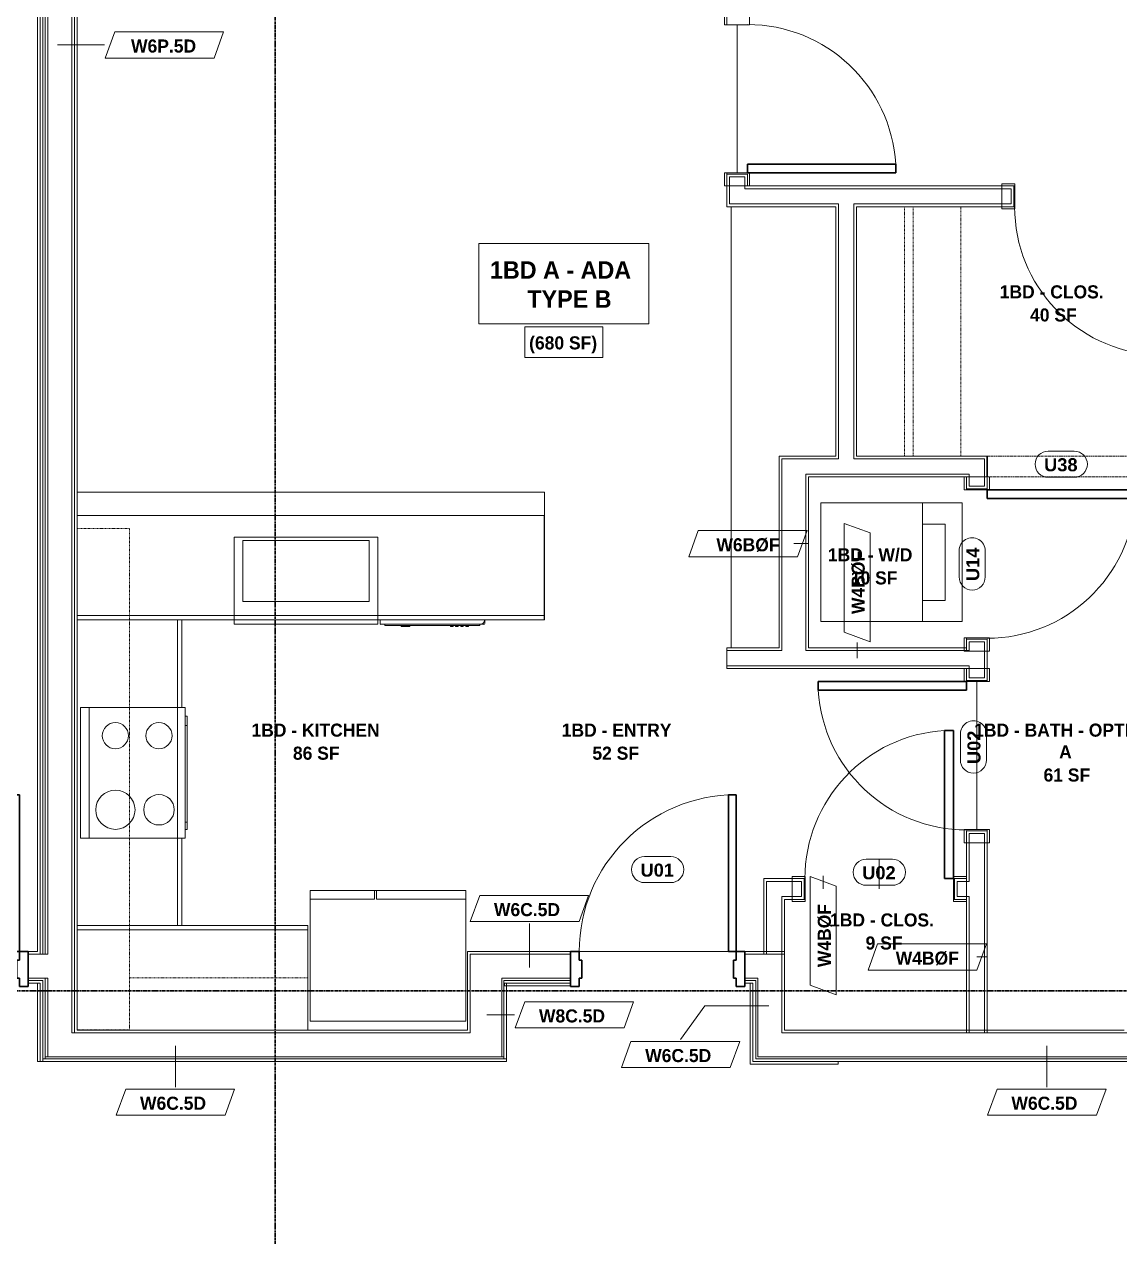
# Model space of a CAD drawing. Header units: inches. Extents: x -4058 to -1781, y 9814 to 12264.
# Drawn here: x -3211.9 to -2960.5, y 10410.7 to 10689 of the extents above; entities that cross this region are included whole.
import ezdxf

# ---------------------------------------------------------------- set-up
doc = ezdxf.new("R2010")
doc.units = ezdxf.units.IN
doc.header["$MEASUREMENT"] = 0
for name, pattern in [('Dash', [0.25, 0.125, -0.125]), ('Grid Line 1_2_', [0.875, 0.5, -0.125, 0.125, -0.125]), ('Overhead', [0.15625, 0.09375, -0.0625])]:
    doc.linetypes.add(name, pattern=pattern)
for name, color, linetype, lineweight in [('0-1', 7, 'Continuous', 5), ('0-2', 7, 'Continuous', 9), ('A-AREA-IDEN', 2, 'Continuous', 9), ('A-DETL-GENF', 92, 'Overhead', 9), ('A-DETL-MEDM', 33, 'Continuous', 30), ('A-DOOR-1', 7, 'Continuous', 9), ('A-DOOR-2', 10, 'Continuous', 30), ('A-DOOR-3', 31, 'Continuous', 9), ('A-DOOR-4', 31, 'Continuous', 30), ('A-DOOR-FRAM-2', 10, 'Continuous', 30), ('A-DOOR-IDEN', 31, 'Continuous', 9), ('A-FLOR-2', 192, 'Continuous', 9), ('A-WALL', 113, 'Continuous', 18), ('A-WALL-2', 250, 'Continuous', 18), ('A-WALL-3', 113, 'Continuous', 9), ('A-WALL-IDEN', 211, 'Continuous', 9), ('I-WALL-1', 7, 'Continuous', 9), ('P-SANR-FIXT', 6, 'Continuous', 9), ('Q-CASE', 31, 'Continuous', 9), ('Q-CASE-HDLN', 31, 'Dash', 9), ('Q-SPCQ', 91, 'Continuous', 9), ('S-GRID-1', 1, 'Grid Line 1_2_', 30)]:
    doc.layers.add(name, color=color, linetype=linetype, lineweight=lineweight)
doc.styles.add('Arial_B', font='arialbd.ttf', dxfattribs={"height": 3})
doc.styles.add('Century Gothic_B', font='GOTHICB.TTF', dxfattribs={"height": 4})
doc.styles.add('Century Gothic_B_1', font='GOTHICB.TTF', dxfattribs={"height": 3})

# ---------------------------------------------------------------- blocks, each defined once
blk = doc.blocks.new('HOLLOW METAL - UNIT DOOR-2191978-UNIT PLANS - 1ST FLOOR')
at = {"layer": 'A-DOOR-1'}
blk.add_arc((18, 3.875), 36, 90, 180, dxfattribs=at)
at = {"layer": 'A-DOOR-2'}
for p, q in [((18, 39.875), (16.25, 39.875)), ((16.25, 39.875), (16.25, 3.875)), ((18, 3.875), (18, 39.875)), ((16.25, 3.875), (18, 3.875))]:
    blk.add_line(p, q, dxfattribs=at)
at = {"layer": 'A-DOOR-FRAM-2'}
for p, q in [((-18, 3.875), (-20, 3.875)), ((-20, 3.875), (-20, -4.125)), ((-18, 1.9375), (-18, 3.875)), ((18, 3.875), (18, 1.9375)), ((20, 3.875), (18, 3.875)), ((20, -4.125), (20, 3.875)), ((-17.375, 1.9375), (-18, 1.9375)), ((-17.375, -2.1875), (-17.375, 1.9375)), ((18, 1.9375), (17.375, 1.9375)), ((17.375, 1.9375), (17.375, -2.1875)), ((-18, -4.125), (-18, -2.1875)), ((-18, -2.1875), (-17.375, -2.1875)), ((17.375, -2.1875), (18, -2.1875)), ((18, -2.1875), (18, -4.125)), ((-20, -4.125), (-18, -4.125)), ((18, -4.125), (20, -4.125))]:
    blk.add_line(p, q, dxfattribs=at)
blk = doc.blocks.new('CTR - 1st Phase - Common Walls_rvt-1-UNIT PLANS - 1ST FLOOR')
at = {"layer": 'A-WALL-2'}
for p, q in [((-3208.26, 10814.49), (-3208.26, 10475.54)), ((-3207.64, 10814.49), (-3207.64, 10475.54)), ((-3207.14, 10814.49), (-3207.14, 10475.54)), ((-3206.51, 10814.49), (-3206.51, 10475.54)), ((-3201.01, 10814.49), (-3201.01, 10458.16)), ((-3200.39, 10814.49), (-3200.39, 10458.16)), ((-3208.89, 10475.54), (-3211.01, 10475.54)), ((-3208.89, 10475.54), (-3208.26, 10475.54)), ((-3208.26, 10475.54), (-3207.64, 10475.54)), ((-3207.64, 10475.54), (-3207.14, 10475.54)), ((-3207.14, 10475.54), (-3206.51, 10475.54)), ((-3109.61, 10475.54), (-3102.36, 10475.54)), ((-3109.61, 10457.54), (-3109.61, 10475.54)), ((-3102.36, 10475.54), (-3101.24, 10475.54)), ((-3086.57, 10475.54), (-3101.24, 10475.54)), ((-3044.7, 10475.54), (-3046.57, 10475.54)), ((-3044.7, 10475.54), (-3043.57, 10475.54)), ((-3043.57, 10475.54), (-3038.07, 10475.54)), ((-3038.07, 10475.54), (-3038.07, 10457.54)), ((-3208.89, 10470.04), (-3211.01, 10470.04)), ((-3208.89, 10469.54), (-3211.01, 10469.54)), ((-3208.89, 10470.04), (-3207.64, 10470.04)), ((-3208.89, 10469.54), (-3208.26, 10469.54)), ((-3208.89, 10468.91), (-3208.26, 10468.91)), ((-3208.26, 10469.54), (-3207.64, 10469.54)), ((-3208.26, 10468.91), (-3208.26, 10458.16)), ((-3207.64, 10470.04), (-3207.14, 10470.04)), ((-3207.64, 10469.54), (-3207.64, 10458.16)), ((-3207.14, 10470.04), (-3207.14, 10458.16)), ((-3207.14, 10470.04), (-3206.51, 10470.04)), ((-3206.51, 10470.04), (-3206.51, 10458.16)), ((-3102.36, 10470.04), (-3101.86, 10470.04)), ((-3102.36, 10452.04), (-3102.36, 10470.04)), ((-3101.86, 10470.04), (-3101.24, 10470.04)), ((-3101.86, 10468.91), (-3101.86, 10469.54)), ((-3101.86, 10469.54), (-3101.24, 10469.54)), ((-3101.86, 10468.91), (-3101.86, 10469.54)), ((-3101.86, 10468.91), (-3101.24, 10468.91)), ((-3101.86, 10452.04), (-3101.86, 10468.91)), ((-3086.57, 10470.04), (-3101.24, 10470.04)), ((-3086.57, 10469.54), (-3101.24, 10469.54)), ((-3044.7, 10470.04), (-3046.57, 10470.04)), ((-3044.7, 10469.54), (-3046.57, 10469.54)), ((-3044.7, 10470.04), (-3044.07, 10470.04)), ((-3044.7, 10469.54), (-3044.07, 10469.54)), ((-3044.07, 10470.04), (-3043.57, 10470.04)), ((-3044.07, 10469.54), (-3044.07, 10451.54)), ((-3043.57, 10470.04), (-3043.57, 10452.04)), ((-3208.26, 10450.91), (-3208.26, 10458.16)), ((-3207.64, 10451.54), (-3207.64, 10458.16)), ((-3207.14, 10452.04), (-3207.14, 10458.16)), ((-3206.51, 10457.54), (-3206.51, 10458.16)), ((-3206.51, 10452.04), (-3206.51, 10457.54)), ((-3201.01, 10457.54), (-3201.01, 10458.16)), ((-3200.39, 10457.54), (-3201.01, 10457.54)), ((-3201.01, 10457.54), (-3200.39, 10457.54)), ((-3200.39, 10457.54), (-3200.39, 10458.16)), ((-3200.39, 10457.54), (-3110.24, 10457.54)), ((-3109.61, 10457.54), (-3110.24, 10457.54)), ((-3037.45, 10457.54), (-3038.07, 10457.54)), ((-3037.45, 10457.54), (-2920.76, 10457.54)), ((-3207.64, 10450.91), (-3207.64, 10451.54)), ((-3207.14, 10451.54), (-3207.64, 10451.54)), ((-3207.64, 10451.54), (-3207.14, 10451.54)), ((-3207.14, 10451.54), (-3207.14, 10452.04)), ((-3206.51, 10452.04), (-3207.14, 10452.04)), ((-3207.14, 10452.04), (-3206.51, 10452.04)), ((-3207.14, 10451.54), (-3110.24, 10451.54)), ((-3206.51, 10452.04), (-3110.24, 10452.04)), ((-3109.61, 10452.04), (-3110.24, 10452.04)), ((-3101.86, 10451.54), (-3110.24, 10451.54)), ((-3102.36, 10452.04), (-3109.61, 10452.04)), ((-3101.86, 10452.04), (-3102.36, 10452.04)), ((-3101.86, 10452.04), (-3101.86, 10451.54)), ((-3101.86, 10451.54), (-3101.86, 10452.04)), ((-3101.24, 10451.54), (-3101.86, 10451.54)), ((-3043.57, 10451.54), (-3044.07, 10451.54)), ((-3038.07, 10452.04), (-3043.57, 10452.04)), ((-3037.45, 10451.54), (-3043.57, 10451.54)), ((-3037.45, 10452.04), (-3038.07, 10452.04)), ((-3037.45, 10452.04), (-2920.76, 10452.04)), ((-3037.45, 10451.54), (-2920.76, 10451.54))]:
    blk.add_line(p, q, dxfattribs=at)
at = {"layer": 'I-WALL-1'}
for p, q in [((-3208.89, 10814.49), (-3208.89, 10476.16)), ((-3199.76, 10458.16), (-3199.76, 10814.49)), ((-3208.89, 10476.16), (-3211.01, 10476.16)), ((-3110.24, 10476.16), (-3110.24, 10458.16)), ((-3109.61, 10476.16), (-3110.24, 10476.16)), ((-3101.24, 10476.16), (-3109.61, 10476.16)), ((-3086.57, 10476.16), (-3101.24, 10476.16)), ((-3044.7, 10476.16), (-3046.57, 10476.16)), ((-3038.07, 10476.16), (-3044.7, 10476.16)), ((-3037.45, 10476.16), (-3038.07, 10476.16)), ((-3037.45, 10458.16), (-3037.45, 10476.16)), ((-3211.01, 10468.91), (-3208.89, 10468.91)), ((-3208.89, 10468.91), (-3208.89, 10458.16)), ((-3086.57, 10468.91), (-3101.74, 10468.91)), ((-3101.74, 10468.91), (-3101.74, 10468.29)), ((-3101.74, 10468.29), (-3086.57, 10468.29)), ((-3101.24, 10468.91), (-3086.57, 10468.91)), ((-3101.24, 10451.54), (-3101.24, 10468.91)), ((-3046.57, 10468.91), (-3044.7, 10468.91)), ((-3044.7, 10468.91), (-3045.32, 10468.91)), ((-3045.32, 10468.91), (-3045.32, 10450.29)), ((-3044.7, 10468.91), (-3044.7, 10450.91)), ((-3044.7, 10450.91), (-3044.7, 10468.91)), ((-3208.89, 10458.16), (-3208.89, 10450.91)), ((-3110.24, 10458.16), (-3199.76, 10458.16)), ((-2959.51, 10458.16), (-3037.45, 10458.16)), ((-3101.24, 10450.91), (-3101.24, 10451.54)), ((-3208.89, 10450.91), (-3208.26, 10450.91)), ((-3208.26, 10450.91), (-3207.64, 10450.91)), ((-3207.64, 10450.91), (-3110.24, 10450.91)), ((-3110.24, 10450.91), (-3101.24, 10450.91)), ((-3045.32, 10450.29), (-3044.7, 10450.29)), ((-3044.7, 10450.91), (-3044.07, 10450.91)), ((-3025.11, 10450.91), (-3044.7, 10450.91)), ((-3044.7, 10450.29), (-3025.11, 10450.29)), ((-3044.07, 10450.91), (-3037.45, 10450.91)), ((-3037.45, 10450.91), (-2920.76, 10450.91)), ((-3025.11, 10450.29), (-3025.11, 10450.91))]:
    blk.add_line(p, q, dxfattribs=at)
at = {"layer": '0-2'}
for p in [(-3231.01, 10472.29), (-3066.57, 10472.29)]:
    blk.add_blockref('HOLLOW METAL - UNIT DOOR-2191978-UNIT PLANS - 1ST FLOOR', p, dxfattribs=at)
blk = doc.blocks.new('CTR - 1st Phase - Structure_rvt-1-UNIT PLANS - 1ST FLOOR')
at = {"layer": 'S-GRID-1'}
for p, q in [((-3154.32, 9814.03), (-3154.32, 12247.5)), ((-1781.27, 10467.19), (-4041.78, 10467.19))]:
    blk.add_line(p, q, dxfattribs=at)
blk = doc.blocks.new('OD_CW_Upper Cabinet - OD_CW_Upper Cabinet-4366989-UNIT PLANS - 1ST FLOOR')
at = {"layer": 'Q-CASE-HDLN'}
for p, q in [((0.74, -24), (0.74, -12)), ((0.74, -12), (115.86, -12)), ((115.86, -12), (115.86, -24)), ((115.86, -24), (0.74, -24))]:
    blk.add_line(p, q, dxfattribs=at)
blk = doc.blocks.new('OD_CW_Base Cabinet - OD_CW_Base Cabinet-4365926-UNIT PLANS - 1ST FLOOR')
at = {"layer": 'Q-CASE'}
for p, q in [((0.74, 0), (20.8, 0)), ((0.74, 0), (20.8, 0)), ((20.8, -1), (0.74, -1)), ((0.74, -1), (20.8, -1)), ((50.8, 0), (70.86, 0)), ((50.8, 0), (70.86, 0)), ((70.86, -1), (50.8, -1)), ((50.8, -1), (70.86, -1)), ((70.86, 0), (70.86, -24)), ((70.86, 0), (70.86, -1)), ((70.86, -1), (70.86, -24))]:
    blk.add_line(p, q, dxfattribs=at)
blk = doc.blocks.new('OD_CW_Base Cabinet - OD_CW_Base Cabinet-4365927-UNIT PLANS - 1ST FLOOR')
at = {"layer": 'Q-CASE'}
for p, q in [((0.74, 0), (107.93, 0)), ((0.74, -24), (0.74, 0)), ((107.93, -24), (0.74, -24))]:
    blk.add_line(p, q, dxfattribs=at)
blk = doc.blocks.new('SWING - SINGLE - FLUSH - SWING - FLUSH - 2-10 x 6-8 - PRIVACY-4346067-UNIT PLANS - 1ST FLOOR')
at = {"layer": 'A-DOOR-3'}
for p, q in [((-17, 2.87), (-20, 2.87)), ((-20, 2.87), (-20, -2.38)), ((-17, -2.38), (-17, 2.87)), ((20, 2.87), (17, 2.87)), ((17, 2.87), (17, -2.38)), ((20, -2.38), (20, 2.87)), ((-20, -2.38), (-17, -2.38)), ((-17, -2.38), (-20, -2.38)), ((-20, -2.38), (-20, -2.88)), ((-17, -2.88), (-17, -2.38)), ((17, -2.38), (20, -2.38)), ((20, -2.38), (17, -2.38)), ((17, -2.38), (17, -2.88)), ((20, -2.88), (20, -2.38)), ((-20, -2.88), (-17, -2.88)), ((17, -2.88), (20, -2.88))]:
    blk.add_line(p, q, dxfattribs=at)
blk.add_arc((17, 2.37), 34.07, 93.3657, 180, dxfattribs=at)
at = {"layer": 'A-DOOR-4'}
for p, q in [((15, 2.37), (15, 36.38)), ((17, 36.38), (15, 36.38)), ((17, 2.37), (17, 36.38)), ((17, 2.37), (15, 2.37))]:
    blk.add_line(p, q, dxfattribs=at)
blk = doc.blocks.new('SWING - SINGLE - FLUSH - SWING - FLUSH - 2-10 x 6-8 - PRIVACY-4346070-UNIT PLANS - 1ST FLOOR')
at = {"layer": 'A-DOOR-3'}
for p, q in [((-20, 2.37), (-20, 2.87)), ((-20, 2.87), (-17, 2.87)), ((-17, 2.87), (-17, 2.37)), ((17, 2.37), (17, 2.87)), ((17, 2.87), (20, 2.87)), ((20, 2.87), (20, 2.37)), ((-20, 2.37), (-17, 2.37)), ((-20, -2.88), (-20, 2.37)), ((-17, 2.37), (-20, 2.37)), ((-17, 2.37), (-17, -2.88)), ((17, 2.37), (20, 2.37)), ((17, -2.88), (17, 2.37)), ((20, 2.37), (17, 2.37)), ((20, 2.37), (20, -2.88)), ((-17, -2.88), (-20, -2.88)), ((20, -2.88), (17, -2.88))]:
    blk.add_line(p, q, dxfattribs=at)
blk.add_arc((17, -2.38), 34.07, 180, 266.6343, dxfattribs=at)
at = {"layer": 'A-DOOR-4'}
for p, q in [((15, -2.38), (15, -36.38)), ((17, -2.38), (15, -2.38)), ((17, -2.38), (17, -36.38)), ((17, -36.38), (15, -36.38))]:
    blk.add_line(p, q, dxfattribs=at)
blk = doc.blocks.new('Stacked Washer and Dryer - 26_x25_ - Private-3627842-UNIT PLANS - 1ST FLOOR')
at = {"layer": 'P-SANR-FIXT'}
for p, q in [((0, 13.625), (32.4375, 13.625)), ((0, 13.625), (0, -13.625)), ((23.34375, -13.625), (23.34375, 13.625)), ((32.4375, 13.625), (32.4375, -13.625)), ((28.53125, 8.75), (23.34375, 8.75)), ((28.53125, -8.75), (28.53125, 8.75)), ((23.34375, -8.75), (28.53125, -8.75)), ((32.4375, -13.625), (0, -13.625))]:
    blk.add_line(p, q, dxfattribs=at)
blk = doc.blocks.new('SWING - SINGLE - FLUSH - SWING - FLUSH - 2-10 x 6-8 - PRIVACY-4346066-UNIT PLANS - 1ST FLOOR')
at = {"layer": 'A-DOOR-3'}
for p, q in [((-17, 2.87), (-20, 2.87)), ((-20, 2.87), (-20, -2.38)), ((-17, -2.38), (-17, 2.87)), ((20, 2.87), (17, 2.87)), ((17, 2.87), (17, -2.38)), ((20, -2.38), (20, 2.87)), ((-20, -2.38), (-17, -2.38)), ((-17, -2.38), (-20, -2.38)), ((-20, -2.38), (-20, -2.88)), ((-17, -2.88), (-17, -2.38)), ((17, -2.38), (20, -2.38)), ((20, -2.38), (17, -2.38)), ((17, -2.38), (17, -2.88)), ((20, -2.88), (20, -2.38)), ((-20, -2.88), (-17, -2.88)), ((17, -2.88), (20, -2.88))]:
    blk.add_line(p, q, dxfattribs=at)
blk.add_arc((17, 2.37), 34.07, 93.3657, 180, dxfattribs=at)
at = {"layer": 'A-DOOR-4'}
for p, q in [((15, 2.37), (15, 36.38)), ((17, 36.38), (15, 36.38)), ((17, 2.37), (17, 36.38)), ((17, 2.37), (15, 2.37))]:
    blk.add_line(p, q, dxfattribs=at)
blk = doc.blocks.new('Door-Opening - CLEAR OPENING - 34_ x 80_-3928388-UNIT PLANS - 1ST FLOOR')
at = {"layer": 'A-DETL-GENF'}
for p, q in [((16.68, 2.37), (-17.32, 2.37)), ((-17.32, -2.38), (16.68, -2.38))]:
    blk.add_line(p, q, dxfattribs=at)
at = {"layer": 'A-DETL-MEDM'}
for p, q in [((-17.32, 2.37), (-17.32, -2.38)), ((16.68, -2.38), (16.68, 2.37))]:
    blk.add_line(p, q, dxfattribs=at)
blk = doc.blocks.new('SWING - SINGLE - FLUSH - SWING - FLUSH - 2-10 x 6-8 - PASSAGE-4346082-UNIT PLANS - 1ST FLOOR')
at = {"layer": 'A-DOOR-3'}
for p, q in [((-20, 2.37), (-20, 2.87)), ((-20, 2.87), (-17, 2.87)), ((-17, 2.87), (-17, 2.37)), ((17, 2.37), (17, 2.87)), ((17, 2.87), (20, 2.87)), ((20, 2.87), (20, 2.37)), ((-20, 2.37), (-17, 2.37)), ((-20, -2.88), (-20, 2.37)), ((-17, 2.37), (-20, 2.37)), ((-17, 2.37), (-17, -2.88)), ((17, 2.37), (20, 2.37)), ((17, -2.88), (17, 2.37)), ((20, 2.37), (17, 2.37)), ((20, 2.37), (20, -2.38)), ((-17, -2.88), (-20, -2.88)), ((20, -2.88), (17, -2.88))]:
    blk.add_line(p, q, dxfattribs=at)
blk.add_arc((17, -2.38), 34.07, 180, 266.6343, dxfattribs=at)
at = {"layer": 'A-DOOR-4'}
for p, q in [((15, -2.38), (15, -36.38)), ((17, -2.38), (15, -2.38)), ((17, -2.38), (17, -36.38)), ((17, -36.38), (15, -36.38))]:
    blk.add_line(p, q, dxfattribs=at)
blk = doc.blocks.new('OD_CW_Closet - OD_CW_Closet-3889108-UNIT PLANS - 1ST FLOOR')
at = {"layer": 'Q-CASE-HDLN'}
for p, q in [((57.99, 24), (0.74, 24)), ((0.74, 24), (0.74, 0)), ((57.99, 0), (57.99, 24)), ((0.74, 13), (57.99, 13)), ((0.74, 11), (57.99, 11)), ((0.74, 0), (57.99, 0))]:
    blk.add_line(p, q, dxfattribs=at)
blk = doc.blocks.new('OD_CW_Upper Cabinet - OD_CW_Upper Cabinet-4366990-UNIT PLANS - 1ST FLOOR')
at = {"layer": 'Q-CASE-HDLN'}
for p, q in [((0.74, -24), (0.74, -12)), ((0.74, -12), (41.64, -12)), ((41.64, -12), (41.64, -24)), ((41.64, -24), (0.74, -24))]:
    blk.add_line(p, q, dxfattribs=at)
blk = doc.blocks.new('OD_CW_Base Cabinet - OD_CW_Base Cabinet-4365928-UNIT PLANS - 1ST FLOOR')
at = {"layer": 'Q-CASE'}
for p, q in [((0.74, 0), (53.64, 0)), ((0.74, 0), (53.64, 0)), ((53.64, -1), (0.74, -1)), ((0.74, -1), (53.64, -1)), ((53.64, 0), (53.64, -24)), ((53.64, 0), (53.64, -1)), ((53.64, -1), (53.64, -24))]:
    blk.add_line(p, q, dxfattribs=at)
blk = doc.blocks.new('Refrigerator_-_Side-by-Side_6047 - 36_ X 30_-1372843-UNIT PLANS - 1ST FLOOR')
at = {"layer": 'Q-SPCQ'}
for p, q in [((-17.88, 15.58), (17.87, 15.58)), ((-17.88, -14.42), (-17.88, 15.58)), ((-17.88, 15.58), (-3.13, 15.58)), ((-17.88, 15.58), (-17.88, 13.58)), ((-3.13, 13.58), (-3.13, 15.58)), ((-2.63, 15.58), (17.87, 15.58)), ((-2.63, 15.58), (-2.63, 13.58)), ((17.87, 15.58), (17.87, -14.42)), ((17.87, 13.58), (17.87, 15.58)), ((-3.13, 13.58), (-17.88, 13.58)), ((17.87, 13.58), (-2.63, 13.58)), ((17.87, -14.42), (-17.88, -14.42))]:
    blk.add_line(p, q, dxfattribs=at)
blk = doc.blocks.new('Casework 4 - Casework 1-4162352-UNIT PLANS - 1ST FLOOR')
at = {"layer": 'Q-CASE'}
blk.add_line((-3049.7, 10647.16), (-3049.7, 10545.91), dxfattribs=at)
blk = doc.blocks.new('Dishwasher_15404 - 34_ counter-547918-UNIT PLANS - 1ST FLOOR')
at = {"layer": 'Q-SPCQ'}
for p, q in [((23.68, 24), (22.88, 24)), ((23.87, 22.93), (23.87, 23.8)), ((23.87, 0.2), (23.87, 22.93)), ((23.87, 22.91), (24.12, 22.91)), ((24.12, 22.91), (24.12, 1.09)), ((24.37, 20.28), (24.12, 20.28)), ((24.12, 19.69), (24.37, 19.69)), ((24.37, 20.28), (24.37, 19.69)), ((24.37, 19.1), (24.12, 19.1)), ((24.12, 18.51), (24.37, 18.51)), ((24.37, 17.92), (24.12, 17.92)), ((24.12, 17.33), (24.37, 17.33)), ((24.37, 16.74), (24.12, 16.74)), ((24.37, 19.1), (24.37, 18.51)), ((24.37, 17.92), (24.37, 17.33)), ((24.37, 16.74), (24.37, 16.15)), ((24.12, 16.15), (24.37, 16.15)), ((24.37, 6.79), (24.12, 6.79)), ((24.37, 6.79), (24.37, 5.81)), ((24.37, 5.81), (24.37, 4.82)), ((24.12, 4.82), (24.37, 4.82)), ((23.87, 1.09), (24.12, 1.09)), ((22.88, 0), (23.68, 0))]:
    blk.add_line(p, q, dxfattribs=at)
for centre, radius, start, end in [((22.8, 22.93), 1.07, 360, 86.115), ((23.68, 23.8), 0.197, 0, 90), ((23.68, 0.2), 0.197, 270, 360), ((23.68, 0.2), 0.197, 285, 345)]:
    blk.add_arc(centre, radius, start, end, dxfattribs=at)
blk = doc.blocks.new('Range - 24_ x 30_-2320547-UNIT PLANS - 1ST FLOOR')
at = {"layer": 'Q-SPCQ'}
for p, q in [((0, 22), (0, 24)), ((0, 24), (30, 24)), ((30, 24), (30, 22)), ((0, 1.75), (0, 22)), ((0, 22), (30, 22)), ((30, 22), (30, 1.75)), ((30, 1.75), (0, 1.75)), ((0, 1.75), (30, 1.75)), ((0, 1.75), (0, 0)), ((30, 0), (30, 1.75)), ((30, 0), (0, 0)), ((2, 0), (2, -0.5)), ((3.61, -0.5), (2, -0.5)), ((3.61, 0), (3.61, -0.5)), ((25.87, -0.5), (3.61, -0.5)), ((25.87, -0.5), (25.87, 0)), ((28, -0.5), (25.87, -0.5)), ((28, -0.5), (28, 0))]:
    blk.add_line(p, q, dxfattribs=at)
for centre, radius, start, end in [((6.5, 16), 4.5, 0, 180), ((23.5, 16), 3, 0, 180), ((6.5, 16), 4.5, 180, 360), ((23.5, 16), 3, 180, 360), ((6.5, 6), 3.5, 0, 180), ((23.5, 6), 3, 0, 180), ((6.5, 6), 3.5, 180, 360), ((23.5, 6), 3, 180, 360)]:
    blk.add_arc(centre, radius, start, end, dxfattribs=at)
blk = doc.blocks.new('Stainless Steel Farmhous Kitchen Sink - Stainless Steel Farmhous Kitchen Sink-2443921-UNIT PLANS - 1ST FLOOR')
at = {"layer": 'P-SANR-FIXT'}
for p, q in [((0, -2.25), (-33, -2.25)), ((-33, -2.25), (-33, -22.2)), ((0, -22.2), (0, -2.25)), ((-31, -16.96), (-31, -3)), ((-31, -3), (-2, -3)), ((-2, -3), (-2, -16.96)), ((-2, -16.96), (-31, -16.96)), ((-33, -22.2), (0, -22.2))]:
    blk.add_line(p, q, dxfattribs=at)
blk = doc.blocks.new('Wall Tag - Arch Wall-3956453-UNIT PLANS - 1ST FLOOR')
at = {"layer": 'A-WALL-IDEN'}
for p, q in [((-0.3561, 0.0937), (-0.4244, -0.0937)), ((0.4244, 0.0937), (-0.3561, 0.0937)), ((0.3561, -0.0937), (0.4244, 0.0937)), ((-0.4244, -0.0937), (0.3561, -0.0937))]:
    blk.add_line(p, q, dxfattribs=at)
blk = doc.blocks.new('Door Tag - Type Mark-2601225-UNIT PLANS - 1ST FLOOR')
at = {"layer": 'A-DOOR-IDEN'}
for p, q in [((0.09375, 0.09375), (-0.09375, 0.09375)), ((-0.09375, -0.09375), (0.09375, -0.09375))]:
    blk.add_line(p, q, dxfattribs=at)
for centre, start, end in [((-0.09375, 0), 90, 270), ((0.09375, 0), 270, 90)]:
    blk.add_arc(centre, 0.09375, start, end, dxfattribs=at)

msp = doc.modelspace()

# ---------------------------------------------------------------- linework, layer by layer
at = {"layer": 'A-AREA-IDEN', "flags": 128}
for points in [[(-3107.61, 10638.69), (-3068.58, 10638.69), (-3068.58, 10620.24), (-3107.61, 10620.24)], [(-3097.06, 10619.56), (-3079.13, 10619.56), (-3079.13, 10612.56), (-3097.06, 10612.56)]]:
    msp.add_lwpolyline(points, close=True, dxfattribs=at)
at = {"layer": 'A-DOOR-IDEN'}
msp.add_line((-3015.7, 10490.54), (-3015.7, 10497.38), dxfattribs=at)
at = {"layer": 'A-FLOR-2'}
for p, q in [((-3048.32, 10654.91), (-3048.32, 10688.91)), ((-2993.32, 10504.16), (-2993.32, 10538.16)), ((-2993.32, 10538.16), (-2993.32, 10504.16)), ((-3084.57, 10476.16), (-3050.32, 10476.16))]:
    msp.add_line(p, q, dxfattribs=at)
at = {"layer": 'A-WALL'}
for p, q in [((-3046.57, 10654.04), (-3050.07, 10654.04)), ((-3050.07, 10654.04), (-3050.07, 10647.79)), ((-3046.57, 10651.29), (-3046.57, 10654.04)), ((-2985.44, 10651.29), (-3046.57, 10651.29)), ((-2985.44, 10647.79), (-2985.44, 10651.29)), ((-3050.07, 10647.79), (-3025.07, 10647.79)), ((-3025.07, 10647.79), (-3025.07, 10589.29)), ((-3021.57, 10647.79), (-2985.44, 10647.79)), ((-3021.57, 10589.29), (-3021.57, 10647.79)), ((-3025.07, 10589.29), (-3038.07, 10589.29)), ((-3038.07, 10589.29), (-3038.07, 10545.29)), ((-2991.57, 10589.29), (-3021.57, 10589.29)), ((-2991.57, 10583.04), (-2991.57, 10589.29)), ((-3032.57, 10585.79), (-2995.07, 10585.79)), ((-3032.57, 10585.79), (-3032.57, 10545.29)), ((-2995.07, 10583.04), (-2995.07, 10585.79)), ((-2995.07, 10583.04), (-2991.57, 10583.04)), ((-2995.07, 10547.29), (-2995.07, 10545.29)), ((-2991.57, 10547.29), (-2995.07, 10547.29)), ((-2991.57, 10539.04), (-2991.57, 10547.29)), ((-3050.7, 10545.29), (-3038.07, 10545.29)), ((-3032.57, 10545.29), (-2995.07, 10545.29)), ((-3050.7, 10541.79), (-2995.07, 10541.79)), ((-2995.07, 10541.79), (-2995.07, 10539.04)), ((-2995.07, 10539.04), (-2991.57, 10539.04)), ((-2995.07, 10503.29), (-2995.07, 10492.29)), ((-2991.57, 10503.29), (-2995.07, 10503.29)), ((-2991.57, 10457.54), (-2991.57, 10503.29)), ((-3041.57, 10492.29), (-3041.57, 10475.54)), ((-3033.57, 10492.29), (-3041.57, 10492.29)), ((-3033.57, 10488.79), (-3033.57, 10492.29)), ((-2995.07, 10492.29), (-2997.82, 10492.29)), ((-2997.82, 10492.29), (-2997.82, 10488.79)), ((-3038.07, 10488.79), (-3038.07, 10475.54)), ((-3038.07, 10488.79), (-3033.57, 10488.79)), ((-2997.82, 10488.79), (-2995.07, 10488.79)), ((-2995.07, 10488.79), (-2995.07, 10457.54))]:
    msp.add_line(p, q, dxfattribs=at)
at = {"layer": 'A-WALL-3'}
for p, q in [((-3050.7, 10654.66), (-3050.7, 10647.16)), ((-3045.95, 10654.66), (-3050.7, 10654.66)), ((-3045.95, 10651.91), (-3045.95, 10654.66)), ((-2984.82, 10651.91), (-3045.95, 10651.91)), ((-2984.82, 10647.16), (-2984.82, 10651.91)), ((-3050.7, 10647.16), (-3025.7, 10647.16)), ((-3025.7, 10647.16), (-3025.7, 10589.91)), ((-3020.95, 10647.16), (-2984.82, 10647.16)), ((-3020.95, 10589.91), (-3020.95, 10647.16)), ((-3025.7, 10589.91), (-3038.7, 10589.91)), ((-3038.7, 10589.91), (-3038.7, 10545.91)), ((-2990.95, 10589.91), (-3020.95, 10589.91)), ((-3031.95, 10585.16), (-2995.7, 10585.16)), ((-3031.95, 10545.91), (-3031.95, 10585.16)), ((-2995.7, 10585.16), (-2995.7, 10582.41)), ((-2990.95, 10582.41), (-2990.95, 10585.16)), ((-2995.7, 10582.41), (-2990.95, 10582.41)), ((-3199.76, 10581.66), (-3092.57, 10581.66)), ((-3092.57, 10576.29), (-3092.57, 10581.66)), ((-3092.57, 10576.29), (-3199.76, 10576.29)), ((-2990.95, 10547.91), (-2995.7, 10547.91)), ((-2995.7, 10547.91), (-2995.7, 10545.91)), ((-2990.95, 10538.41), (-2990.95, 10547.91)), ((-3038.7, 10545.91), (-3050.7, 10545.91)), ((-3050.7, 10545.91), (-3050.7, 10541.16)), ((-2995.7, 10545.91), (-3031.95, 10545.91)), ((-3050.7, 10541.16), (-2995.7, 10541.16)), ((-2995.7, 10541.16), (-2995.7, 10538.41)), ((-2995.7, 10538.41), (-2990.95, 10538.41)), ((-2990.95, 10503.91), (-2995.7, 10503.91)), ((-2995.7, 10503.91), (-2995.7, 10492.91)), ((-2990.95, 10457.54), (-2990.95, 10503.91)), ((-3042.2, 10492.91), (-3042.2, 10475.54)), ((-3032.95, 10492.91), (-3042.2, 10492.91)), ((-3032.95, 10488.16), (-3032.95, 10492.91)), ((-2995.7, 10492.91), (-2998.45, 10492.91)), ((-2998.45, 10492.91), (-2998.45, 10488.16)), ((-3037.45, 10475.54), (-3037.45, 10488.16)), ((-3037.45, 10488.16), (-3032.95, 10488.16)), ((-2998.45, 10488.16), (-2995.7, 10488.16)), ((-2995.7, 10488.16), (-2995.7, 10457.54)), ((-3042.2, 10475.54), (-3037.45, 10475.54)), ((-2995.7, 10457.54), (-2990.95, 10457.54))]:
    msp.add_line(p, q, dxfattribs=at)
at = {"layer": 'A-WALL-IDEN'}
for p, q in [((-3204.32, 10684.29), (-3193.48, 10684.29)), ((-3035.32, 10569.81), (-3032.13, 10569.81)), ((-3020.8, 10543.54), (-3020.8, 10547.14)), ((-3028.57, 10490.54), (-3028.57, 10493.55)), ((-3095.99, 10472.54), (-3095.99, 10482.64)), ((-2993.32, 10474.93), (-2990.98, 10474.93)), ((-3055.72, 10463.72), (-3061.29, 10455.97)), ((-3041.07, 10463.72), (-3055.72, 10463.72)), ((-3105.74, 10461.65), (-3099.39, 10461.65)), ((-3177.22, 10454.54), (-3177.22, 10445.03)), ((-2977.25, 10454.54), (-2977.25, 10445.03))]:
    msp.add_line(p, q, dxfattribs=at)
at = {"layer": 'Q-CASE'}
for p, q in [((-3199.76, 10576.29), (-3092.57, 10576.29)), ((-3092.57, 10576.29), (-3092.57, 10553.29)), ((-3092.57, 10553.29), (-3199.76, 10553.29)), ((-3199.76, 10553.29), (-3092.57, 10553.29)), ((-3092.57, 10552.29), (-3199.76, 10552.29)), ((-3092.57, 10553.29), (-3092.57, 10552.29))]:
    msp.add_line(p, q, dxfattribs=at)

# ---------------------------------------------------------------- block references
at = {"layer": '0-1'}
for name in ['CTR - 1st Phase - Structure_rvt-1-UNIT PLANS - 1ST FLOOR', 'CTR - 1st Phase - Common Walls_rvt-1-UNIT PLANS - 1ST FLOOR']:
    msp.add_blockref(name, (0, 0), dxfattribs=at)
at = {"layer": 'A-DOOR-3'}
for name, p, rotation in [('SWING - SINGLE - FLUSH - SWING - FLUSH - 2-10 x 6-8 - PRIVACY-4346067-UNIT PLANS - 1ST FLOOR', (-3048.32, 10671.91), 270.000000000048), ('Door-Opening - CLEAR OPENING - 34_ x 80_-3928388-UNIT PLANS - 1ST FLOOR', (-2974.27, 10587.54), 180), ('SWING - SINGLE - FLUSH - SWING - FLUSH - 2-10 x 6-8 - PASSAGE-4346082-UNIT PLANS - 1ST FLOOR', (-2993.32, 10565.16), 89.99999999998593), ('SWING - SINGLE - FLUSH - SWING - FLUSH - 2-10 x 6-8 - PRIVACY-4346067-UNIT PLANS - 1ST FLOOR', (-2993.32, 10521.16), 89.99999999998558)]:
    msp.add_blockref(name, p, dxfattribs=dict(at, rotation=rotation))
for name, p in [('SWING - SINGLE - FLUSH - SWING - FLUSH - 2-10 x 6-8 - PRIVACY-4346070-UNIT PLANS - 1ST FLOOR', (-2967.57, 10649.54)), ('SWING - SINGLE - FLUSH - SWING - FLUSH - 2-10 x 6-8 - PRIVACY-4346066-UNIT PLANS - 1ST FLOOR', (-3015.7, 10490.54))]:
    msp.add_blockref(name, p, dxfattribs=at)
at = {"layer": 'A-DOOR-IDEN', "xscale": 31.99999999999999, "yscale": 31.99999999999999, "zscale": 31.99999999999999}
for p in [(-2973.95, 10588.04), (-3066.57, 10494.99), (-3015.7, 10494.38)]:
    msp.add_blockref('Door Tag - Type Mark-2601225-UNIT PLANS - 1ST FLOOR', p, dxfattribs=at)
at = {"layer": 'A-DOOR-IDEN', "xscale": 31.99999999999999, "yscale": 31.99999999999999, "zscale": 31.99999999999999, "rotation": 89.99999999999955}
for p in [(-2994.38, 10565.16), (-2994.1, 10523.14)]:
    msp.add_blockref('Door Tag - Type Mark-2601225-UNIT PLANS - 1ST FLOOR', p, dxfattribs=at)
at = {"layer": 'A-WALL-IDEN', "xscale": 31.99999999999999, "yscale": 31.99999999999999, "zscale": 31.99999999999999}
for p in [(-3179.75, 10684.29), (-3045.86, 10569.81), (-3095.99, 10486.06), (-3004.71, 10474.93), (-3085.66, 10461.65), (-3061.29, 10452.55), (-3177.22, 10441.62), (-2977.25, 10441.62)]:
    msp.add_blockref('Wall Tag - Arch Wall-3956453-UNIT PLANS - 1ST FLOOR', p, dxfattribs=at)
at = {"layer": 'A-WALL-IDEN', "xscale": 31.99999999999999, "yscale": 31.99999999999999, "zscale": 31.99999999999999, "rotation": 89.99999999999955}
for p in [(-3020.8, 10560.87), (-3028.57, 10479.82)]:
    msp.add_blockref('Wall Tag - Arch Wall-3956453-UNIT PLANS - 1ST FLOOR', p, dxfattribs=at)
at = {"layer": 'P-SANR-FIXT'}
for name, p in [('Stacked Washer and Dryer - 26_x25_ - Private-3627842-UNIT PLANS - 1ST FLOOR', (-3029.14, 10565.54)), ('Stainless Steel Farmhous Kitchen Sink - Stainless Steel Farmhous Kitchen Sink-2443921-UNIT PLANS - 1ST FLOOR', (-3130.76, 10573.52))]:
    msp.add_blockref(name, p, dxfattribs=at)
at = {"layer": 'Q-CASE'}
for name, p in [('Casework 4 - Casework 1-4162352-UNIT PLANS - 1ST FLOOR', (0, 0)), ('OD_CW_Base Cabinet - OD_CW_Base Cabinet-4365928-UNIT PLANS - 1ST FLOOR', (-3200.5, 10482.16)), ('OD_CW_Upper Cabinet - OD_CW_Upper Cabinet-4366990-UNIT PLANS - 1ST FLOOR', (-3188.5, 10482.16))]:
    msp.add_blockref(name, p, dxfattribs=at)
for name, p, rotation in [('OD_CW_Closet - OD_CW_Closet-3889108-UNIT PLANS - 1ST FLOOR', (-3020.95, 10647.9), 270.0000000000219), ('OD_CW_Base Cabinet - OD_CW_Base Cabinet-4365927-UNIT PLANS - 1ST FLOOR', (-3091.84, 10552.29), 180), ('OD_CW_Upper Cabinet - OD_CW_Upper Cabinet-4366989-UNIT PLANS - 1ST FLOOR', (-3175.76, 10574.03), 270.0000000000037), ('OD_CW_Base Cabinet - OD_CW_Base Cabinet-4365926-UNIT PLANS - 1ST FLOOR', (-3175.76, 10553.03), 269.9999999999994)]:
    msp.add_blockref(name, p, dxfattribs=dict(at, rotation=rotation))
at = {"layer": 'Q-SPCQ'}
for name, p, rotation in [('Dishwasher_15404 - 34_ counter-547918-UNIT PLANS - 1ST FLOOR', (-3130.26, 10575.16), 270.000000000001), ('Range - 24_ x 30_-2320547-UNIT PLANS - 1ST FLOOR', (-3175.01, 10502.23), 90.0000000000008)]:
    msp.add_blockref(name, p, dxfattribs=dict(at, rotation=rotation))
msp.add_blockref('Refrigerator_-_Side-by-Side_6047 - 36_ X 30_-1372843-UNIT PLANS - 1ST FLOOR', (-3128.42, 10474.59), dxfattribs=at)

# ---------------------------------------------------------------- texts
at = {"layer": 'A-AREA-IDEN', "attachment_point": 1}
for s, insert, char_height, width, style in [('1BD A - ADA', (-3105.05, 10634.63), 4, 41.006, 'Century Gothic_B'), ('TYPE B', (-3096.47, 10627.96), 4, 20.301, 'Century Gothic_B'), ('1BD - CLOS.', (-2988.06, 10629.11), 3, 29.29, 'Century Gothic_B_1'), ('40 SF', (-2981.1, 10623.81), 3, 12.423, 'Century Gothic_B_1'), ('(680 SF)', (-3096.06, 10617.4), 3, 19.19, 'Century Gothic_B_1'), ('1BD - W/D', (-3027.49, 10568.75), 3, 25.149, 'Century Gothic_B_1'), ('10 SF', (-3022.24, 10563.45), 3, 12.423, 'Century Gothic_B_1'), ('1BD - KITCHEN', (-3159.78, 10528.5), 3, 35.451, 'Century Gothic_B_1'), ('1BD - ENTRY', (-3088.58, 10528.5), 3, 29.492, 'Century Gothic_B_1'), ('1BD - BATH - OPTION', (-2993.93, 10528.5), 3, 51.005, 'Century Gothic_B_1'), ('86 SF', (-3150.27, 10523.21), 3, 12.423, 'Century Gothic_B_1'), ('52 SF', (-3081.54, 10523.21), 3, 12.423, 'Century Gothic_B_1'), ('\\fCentury Gothic|b1|i0|c0|p34|;A', (-2974.43, 10523.5), 3, 3.838, 'Century Gothic_B_1'), ('61 SF', (-2978.01, 10518.2), 3, 12.423, 'Century Gothic_B_1'), ('1BD - CLOS.', (-3027, 10484.93), 3, 29.29, 'Century Gothic_B_1'), ('9 SF', (-3018.84, 10479.64), 3, 9.494, 'Century Gothic_B_1')]:
    msp.add_mtext(s, dxfattribs=dict(at, insert=insert, char_height=char_height, width=width, style=style))
at = {"layer": 'A-DOOR-IDEN', "char_height": 3, "width": 9.393, "attachment_point": 1, "style": 'Arial_B'}
for s, insert in [('U38', (-2977.88, 10589.42)), ('U01', (-3070.51, 10496.37)), ('U02', (-3019.63, 10495.76))]:
    msp.add_mtext(s, dxfattribs=dict(at, insert=insert))
at = {"layer": 'A-DOOR-IDEN', "char_height": 3, "width": 9.393, "attachment_point": 1, "rotation": 90, "style": 'Arial_B'}
for s, insert in [('U14', (-2995.76, 10561.23)), ('U02', (-2995.48, 10519.21))]:
    msp.add_mtext(s, dxfattribs=dict(at, insert=insert))
at = {"layer": 'A-WALL-IDEN', "char_height": 3, "attachment_point": 1, "style": 'Century Gothic_B_1'}
for s, insert, width in [('W6P.5D', (-3187.42, 10685.54), 18.483), ('W6BØF', (-3053.08, 10571.05), 17.372), ('W6C.5D', (-3104.13, 10487.3), 19.594), ('W4BØF', (-3011.93, 10476.17), 17.372), ('W8C.5D', (-3093.8, 10462.9), 19.594), ('W6C.5D', (-3069.42, 10453.8), 19.594), ('W6C.5D', (-3185.36, 10442.86), 19.594), ('W6C.5D', (-2985.38, 10442.86), 19.594)]:
    msp.add_mtext(s, dxfattribs=dict(at, insert=insert, width=width))
at = {"layer": 'A-WALL-IDEN', "char_height": 3, "width": 17.372, "attachment_point": 1, "rotation": 90, "style": 'Century Gothic_B_1'}
for insert in [(-3022.05, 10553.66), (-3029.82, 10472.6)]:
    msp.add_mtext('W4BØF', dxfattribs=dict(at, insert=insert))

doc.saveas('drawing.dxf')
